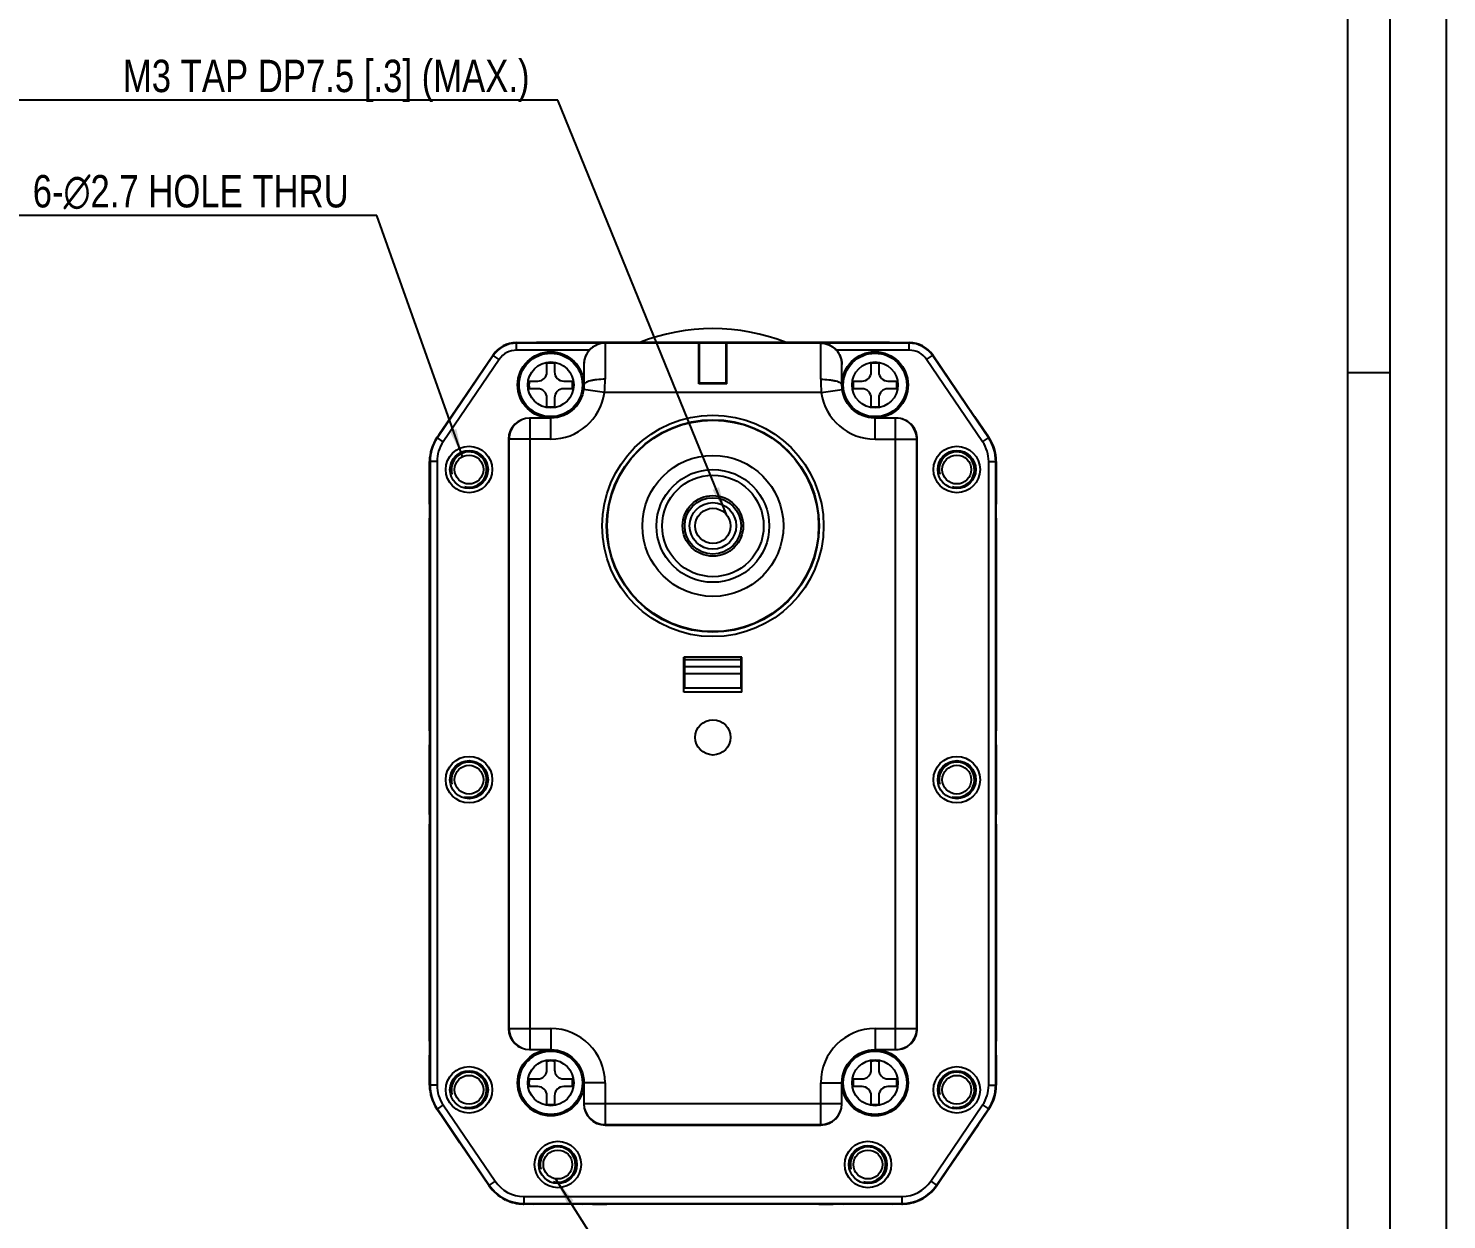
# Model space of a CAD drawing. Header units: millimetres. Extents: x 0 to 297, y 0 to 210.
# Drawn here: x 196.4 to 297, y 43.9 to 128.4 of the extents above; entities that cross this region are included whole.
import ezdxf

# ---------------------------------------------------------------- set-up
doc = ezdxf.new("R2010")
doc.units = ezdxf.units.MM
doc.header["$LTSCALE"] = 16.335
doc.layers.get('0').update_dxf_attribs({"linetype": 'CONTINUOUS'})
for name, color, linetype in [('02___PRT_ALL_AXES', 7, 'CONTINUOUS'), ('3_ALL_AXES', 7, 'CONTINUOUS'), ('7_ALL_FEATURES', 7, 'CONTINUOUS'), ('9_ALL_COMPONENTS', 7, 'CONTINUOUS')]:
    doc.layers.add(name, color=color, linetype=linetype)
doc.styles.get("Standard").update_dxf_attribs({"font": 'txt', "width": 0.8})
doc.dimstyles.get("Standard").update_dxf_attribs({"dimtxt": 2.3, "dimasz": 2, "dimexe": 1, "dimexo": 0.5, "dimtad": 1, "dimdsep": 46, "dimtxsty": 'Standard', "dimblk": '_FILLED', "dimblk1": '_FILLED', "dimblk2": '_FILLED', "dimcen": 0.09, "dimadec": 0, "dimazin": 0, "dimtol": 1, "dimtp": 0.005, "dimtm": 0.005, "dimtfac": 1, "dimtofl": 0, "dimtmove": 0, "dimatfit": 3, "dimldrblk": '_FILLED', "dimfxl": 0, "dimtolj": 1, "dimarcsym": 0})

# ---------------------------------------------------------------- blocks, each defined once
blk = doc.blocks.new('_FILLED')
at = {"color": 0, "linetype": 'ByBlock'}
blk.add_solid([(0, 0), (-1, 0.125), (-1, -0.125)], dxfattribs=at)

msp = doc.modelspace()

# ---------------------------------------------------------------- linework, layer by layer
at = {"color": 7, "linetype": 'Continuous'}
for p, q in [((297, 0), (297, 210)), ((293, 4.5), (293, 203.5)), ((290, 104), (293, 104))]:
    msp.add_line(p, q, dxfattribs=at)
at = {"color": 1, "linetype": 'Continuous'}
msp.add_line((290, 7.5), (290, 200.5), dxfattribs=at)
at = {"color": 2, "linetype": 'Continuous'}
for centre in [(227.6524, 97.121), (262.2524, 97.121), (227.6524, 75.121), (262.2524, 75.121), (227.6524, 53.121), (262.2524, 53.121), (233.9524, 47.821), (255.9524, 47.821)]:
    msp.add_arc(centre, 1.25, 255, 195, dxfattribs=at)
at = {"layer": '02___PRT_ALL_AXES', "color": 7, "linetype": 'Continuous'}
for centre in [(227.6524, 97.121), (262.2524, 97.121), (227.6524, 75.121), (262.2524, 75.121), (262.2524, 53.121), (233.9524, 47.821), (255.9524, 47.821)]:
    msp.add_circle(centre, 1.025, dxfattribs=at)
msp.add_arc((244.9524, 93.121), 14, 68.242343, 111.757657, dxfattribs=at)
at = {"layer": '3_ALL_AXES', "color": 7, "linetype": 'Continuous'}
msp.add_circle((227.6524, 53.121), 1.025, dxfattribs=at)
at = {"layer": '7_ALL_FEATURES', "color": 7, "linetype": 'Continuous'}
for p, q in [((231.011, 106.121), (232.4524, 106.121)), ((257.4524, 106.121), (258.8938, 106.121)), ((226.3838, 100.8731), (229.3571, 105.2456)), ((260.5476, 105.2456), (263.5209, 100.8731)), ((225.3716, 99.3845), (225.5052, 99.581)), ((264.3996, 99.581), (264.5331, 99.3845)), ((224.8524, 94.661), (224.8524, 97.6976)), ((265.0524, 97.6976), (265.0524, 94.661)), ((224.8524, 78.5812), (224.8524, 93.6608)), ((265.0524, 93.661), (265.0524, 78.581)), ((224.8524, 72.661), (224.8524, 77.581)), ((265.0524, 77.581), (265.0524, 72.661)), ((224.8524, 56.581), (224.8524, 71.9707)), ((265.0524, 71.971), (265.0524, 56.581)), ((224.8524, 53.4443), (224.8524, 55.581)), ((265.0524, 55.581), (265.0524, 53.4443)), ((226.1172, 50.661), (225.3716, 51.7574)), ((264.5331, 51.7574), (263.7876, 50.661)), ((229.0595, 46.334), (226.9941, 49.3713)), ((262.9106, 49.3713), (260.8452, 46.334)), ((236.4124, 45.021), (231.5403, 45.021)), ((252.4924, 45.021), (237.4124, 45.021)), ((258.3645, 45.021), (253.4924, 45.021))]:
    msp.add_line(p, q, dxfattribs=at)
for radius in [2.15, 1.65, 1.25]:
    msp.add_circle((244.9524, 93.121), radius, dxfattribs=at)
for centre, radius, start, end in [((231.011, 104.121), 2, 90, 145.784298), ((258.8938, 104.121), 2, 34.215702, 90), ((227.8524, 97.6976), 3, 145.784298, 180), ((225.3972, 98.821), 0.3, 132.828766, 155.413714), ((262.0524, 97.6976), 3, 0, 34.215702), ((264.5076, 98.821), 0.3, 24.586286, 47.171234), ((225.1524, 95.421), 0.3, 180, 198.962518), ((264.7524, 95.421), 0.3, 341.037482, 360), ((225.1524, 76.821), 0.3, 161.037482, 180), ((264.7524, 76.821), 0.3, 0, 18.962518), ((225.1524, 73.421), 0.3, 180, 198.962518), ((264.7524, 73.421), 0.3, 341.037482, 360), ((225.1524, 54.821), 0.3, 161.037482, 180), ((264.7524, 54.821), 0.3, 0, 18.962518), ((227.8524, 53.4443), 3, 180, 214.215702), ((262.0524, 53.4443), 3, 325.784298, 360), ((225.9631, 51.421), 0.3, 214.215702, 233.662956), ((263.9416, 51.421), 0.3, 306.337044, 325.784298), ((231.5403, 48.021), 3, 214.215702, 243.874553), ((258.3645, 48.021), 3, 296.125447, 325.784298), ((231.5403, 48.021), 3, 269.076785, 270), ((232.2524, 45.321), 0.3, 251.037482, 270), ((235.6524, 45.321), 0.3, 270, 288.962518), ((254.2524, 45.321), 0.3, 251.037482, 270), ((257.6524, 45.321), 0.3, 270, 288.962518), ((258.3645, 48.021), 3, 270, 270.923215)]:
    msp.add_arc(centre, radius, start, end, dxfattribs=at)
at = {"layer": '9_ALL_COMPONENTS', "color": 7, "linetype": 'Continuous'}
for p, q in [((231.312, 106.0992), (231.0225, 106.0992)), ((237.3024, 106.086), (231.0294, 106.086)), ((257.4524, 106.121), (232.4524, 106.121)), ((243.9524, 103.2021), (243.9524, 106.0992)), ((245.9524, 106.0992), (243.9524, 106.0992)), ((244.0024, 103.2021), (244.0024, 106.0987)), ((245.9024, 106.0987), (244.0024, 106.0987)), ((245.9024, 103.2021), (245.9024, 106.0987)), ((245.9524, 103.2021), (245.9524, 106.0992)), ((258.8753, 106.086), (252.6024, 106.086)), ((258.8823, 106.0992), (258.5927, 106.0992)), ((229.3756, 105.2107), (225.4065, 99.3737)), ((229.3687, 105.2238), (226.7541, 101.3788)), ((233.1831, 104.0402), (233.1831, 104.6474)), ((233.7216, 104.6474), (233.7216, 104.0402)), ((243.9524, 105.421), (244.0024, 105.421)), ((243.9524, 105.0014), (244.0024, 105.0014)), ((245.9024, 105.421), (245.9524, 105.421)), ((245.9024, 105.0014), (245.9524, 105.0014)), ((256.1831, 104.0402), (256.1831, 104.6474)), ((256.7216, 104.6474), (256.7216, 104.0402)), ((264.4982, 99.3737), (260.5291, 105.2107)), ((263.1507, 101.3788), (260.536, 105.2238)), ((235.8024, 104.5816), (235.8024, 103.121)), ((244.0024, 104.5739), (243.9524, 104.5739)), ((244.0024, 104.121), (243.9524, 104.121)), ((245.9524, 104.5739), (245.9024, 104.5739)), ((245.9524, 104.121), (245.9024, 104.121)), ((254.1024, 103.121), (254.1024, 104.5816)), ((231.9259, 103.3902), (232.5331, 103.3902)), ((232.5331, 102.8517), (231.9259, 102.8517)), ((234.3716, 103.3902), (234.9788, 103.3902)), ((234.9788, 102.8517), (234.3716, 102.8517)), ((245.9524, 103.2021), (243.9524, 103.2021)), ((245.9024, 103.2448), (244.0024, 103.2448)), ((254.9259, 103.3902), (255.5331, 103.3902)), ((255.5331, 102.8517), (254.9259, 102.8517)), ((257.3716, 103.3902), (257.9788, 103.3902)), ((257.9788, 102.8517), (257.3716, 102.8517)), ((233.1831, 101.5945), (233.1831, 102.2017)), ((233.7216, 102.2017), (233.7216, 101.5945)), ((256.1831, 101.5945), (256.1831, 102.2017)), ((256.7216, 102.2017), (256.7216, 101.5945)), ((226.3763, 100.8621), (225.5052, 99.581)), ((233.4524, 100.771), (231.9526, 100.771)), ((257.9521, 100.771), (256.4524, 100.771)), ((264.3996, 99.581), (263.5284, 100.8621)), ((225.389, 99.3791), (225.5263, 99.581)), ((225.5052, 99.581), (225.5263, 99.581)), ((230.4524, 99.271), (230.4524, 57.471)), ((259.4524, 57.471), (259.4524, 99.271)), ((264.3996, 99.581), (264.3785, 99.581)), ((264.5157, 99.3791), (264.3785, 99.581)), ((224.8698, 97.6923), (224.8698, 94.661)), ((224.8873, 97.6869), (224.8873, 53.4551)), ((265.0174, 53.4551), (265.0174, 97.6869)), ((265.0349, 94.661), (265.0349, 97.6923)), ((224.8524, 94.661), (224.8524, 93.661)), ((224.8524, 94.661), (224.8698, 94.661)), ((265.0524, 94.661), (265.0349, 94.661)), ((265.0524, 93.661), (265.0524, 94.661)), ((224.8742, 93.0344), (224.8742, 79.2076)), ((265.0305, 79.2076), (265.0305, 93.0344)), ((242.9024, 81.321), (242.9024, 83.821)), ((247.0024, 83.821), (242.9024, 83.821)), ((242.9524, 81.621), (242.9524, 83.821)), ((246.9524, 81.621), (246.9524, 83.821)), ((247.0024, 81.321), (247.0024, 83.821)), ((246.9524, 83.121), (242.9524, 83.121)), ((246.9524, 82.621), (242.9524, 82.621)), ((242.9024, 82.121), (242.9524, 82.121)), ((246.9524, 81.621), (242.9524, 81.621)), ((246.9524, 82.121), (247.0024, 82.121)), ((247.0024, 81.321), (242.9024, 81.321)), ((224.8524, 78.581), (224.8524, 77.581)), ((265.0524, 77.581), (265.0524, 78.581)), ((224.8524, 77.581), (224.8698, 77.581)), ((224.8698, 77.581), (224.8698, 72.661)), ((265.0524, 77.581), (265.0349, 77.581)), ((265.0349, 72.661), (265.0349, 77.581)), ((224.8524, 72.661), (224.8524, 71.971)), ((224.8524, 72.661), (224.8698, 72.661)), ((265.0524, 72.661), (265.0349, 72.661)), ((265.0524, 71.971), (265.0524, 72.661)), ((224.8742, 71.3444), (224.8742, 57.2076)), ((265.0305, 57.2076), (265.0305, 71.3444)), ((224.8524, 56.581), (224.8524, 55.581)), ((265.0524, 55.581), (265.0524, 56.581)), ((224.8524, 55.581), (224.8698, 55.581)), ((224.8698, 55.581), (224.8698, 53.4497)), ((231.9526, 55.971), (233.4524, 55.971)), ((256.4524, 55.971), (257.9521, 55.971)), ((265.0524, 55.581), (265.0349, 55.581)), ((265.0349, 53.4497), (265.0349, 55.581)), ((233.1831, 54.5402), (233.1831, 55.1474)), ((233.7216, 55.1474), (233.7216, 54.5402)), ((256.1831, 54.5402), (256.1831, 55.1474)), ((256.7216, 55.1474), (256.7216, 54.5402)), ((231.9259, 53.8902), (232.5331, 53.8902)), ((232.5331, 53.3517), (231.9259, 53.3517)), ((234.3716, 53.8902), (234.9788, 53.8902)), ((234.9788, 53.3517), (234.3716, 53.3517)), ((235.8024, 53.621), (235.8024, 52.1212)), ((254.1024, 52.1212), (254.1024, 53.621)), ((254.9259, 53.8902), (255.5331, 53.8902)), ((255.5331, 53.3517), (254.9259, 53.3517)), ((257.3716, 53.8902), (257.9788, 53.8902)), ((257.9788, 53.3517), (257.3716, 53.3517)), ((233.1831, 52.0945), (233.1831, 52.7017)), ((233.7216, 52.7017), (233.7216, 52.0945)), ((256.1831, 52.0945), (256.1831, 52.7017)), ((256.7216, 52.7017), (256.7216, 52.0945)), ((225.389, 51.7628), (226.1383, 50.661)), ((225.4065, 51.7682), (229.0884, 46.3537)), ((260.8163, 46.3537), (264.4982, 51.7682)), ((263.7665, 50.661), (264.5157, 51.7628)), ((226.1172, 50.661), (226.9883, 49.3798)), ((226.1172, 50.661), (226.1383, 50.661)), ((237.3024, 50.621), (252.6024, 50.621)), ((262.9164, 49.3798), (263.7876, 50.661)), ((263.7876, 50.661), (263.7665, 50.661)), ((227.3608, 48.8632), (229.0739, 46.3439)), ((260.8308, 46.3439), (262.5439, 48.8632)), ((231.4924, 45.0214), (231.4924, 45.0388)), ((231.5403, 45.0559), (258.3645, 45.0559)), ((231.5403, 45.0384), (236.4124, 45.0384)), ((236.4124, 45.021), (236.4124, 45.0384)), ((236.4124, 45.021), (237.4124, 45.021)), ((238.0389, 45.0428), (251.8658, 45.0428)), ((252.4924, 45.021), (253.4924, 45.021)), ((253.4924, 45.0384), (258.3645, 45.0384)), ((253.4924, 45.021), (253.4924, 45.0384)), ((258.4124, 45.0214), (258.4124, 45.0388))]:
    msp.add_line(p, q, dxfattribs=at)
at = {"layer": '9_ALL_COMPONENTS', "color": 9, "linetype": 'Continuous'}
for p, q in [((231.0294, 105.586), (231.0294, 106.086)), ((232.4524, 106.121), (232.4528, 106.1018)), ((237.3024, 106.086), (237.3024, 103.5255)), ((243.9524, 106.0814), (237.3024, 106.0814)), ((245.9024, 106.0814), (244.0024, 106.0814)), ((252.6024, 106.0814), (245.9524, 106.0814)), ((252.6024, 103.5255), (252.6024, 106.086)), ((257.4519, 106.1018), (257.4524, 106.121)), ((258.8753, 105.586), (258.8753, 106.086)), ((229.7891, 104.9295), (225.82, 99.0926)), ((229.7891, 104.9295), (229.3756, 105.2107)), ((236.1882, 105.586), (231.0294, 105.586)), ((244.0024, 104.8739), (243.9524, 104.8739)), ((245.9524, 104.8739), (245.9024, 104.8739)), ((258.8753, 105.586), (253.7165, 105.586)), ((260.1157, 104.9295), (260.5291, 105.2107)), ((264.0848, 99.0926), (260.1157, 104.9295)), ((237.2644, 102.5816), (235.7792, 102.7917)), ((252.6403, 102.5816), (254.1255, 102.7917)), ((252.6403, 102.5816), (237.2644, 102.5816)), ((226.3997, 100.8623), (226.3763, 100.8621)), ((231.9875, 55.971), (231.9875, 100.771)), ((233.4524, 99.271), (233.4524, 100.771)), ((256.4524, 99.271), (256.4524, 100.771)), ((257.9172, 55.971), (257.9172, 100.771)), ((263.5284, 100.8621), (263.505, 100.8623)), ((225.4065, 99.3737), (225.389, 99.3791)), ((225.82, 99.0926), (225.4065, 99.3737)), ((233.4524, 99.271), (230.4524, 99.271)), ((230.4877, 99.271), (230.4877, 57.471)), ((256.4524, 99.271), (259.4524, 99.271)), ((259.417, 57.471), (259.417, 99.271)), ((264.0848, 99.0926), (264.4982, 99.3737)), ((264.5157, 99.3791), (264.4982, 99.3737)), ((224.8873, 97.6869), (224.8698, 97.6923)), ((225.3873, 97.6869), (224.8873, 97.6869)), ((225.3873, 97.6869), (225.3873, 53.4551)), ((264.5174, 53.4551), (264.5174, 97.6869)), ((264.5174, 97.6869), (265.0174, 97.6869)), ((265.0349, 97.6923), (265.0174, 97.6869)), ((224.8524, 93.661), (224.8715, 93.6608)), ((265.0332, 93.6607), (265.0524, 93.661)), ((246.9524, 83.621), (242.9524, 83.621)), ((224.8715, 78.5812), (224.8524, 78.581)), ((265.0524, 78.581), (265.0332, 78.5812)), ((224.8524, 71.971), (224.8715, 71.9707)), ((265.0332, 71.9707), (265.0524, 71.971)), ((230.4524, 57.471), (233.4524, 57.471)), ((233.4524, 57.471), (233.4524, 55.971)), ((256.4524, 57.471), (259.4524, 57.471)), ((256.4524, 57.471), (256.4524, 55.971)), ((224.8715, 56.5812), (224.8524, 56.581)), ((265.0524, 56.581), (265.0332, 56.5812)), ((224.8698, 53.4497), (224.8873, 53.4551)), ((225.3873, 53.4551), (224.8873, 53.4551)), ((237.3024, 53.621), (235.8024, 53.621)), ((237.3024, 53.621), (237.3024, 50.621)), ((252.6024, 53.621), (254.1024, 53.621)), ((252.6024, 50.621), (252.6024, 53.621)), ((264.5174, 53.4551), (265.0174, 53.4551)), ((265.0174, 53.4551), (265.0349, 53.4497)), ((225.389, 51.7628), (225.4065, 51.7682)), ((225.82, 52.0493), (225.4065, 51.7682)), ((225.82, 52.0493), (229.5018, 46.6348)), ((235.8024, 52.1561), (254.1024, 52.1561)), ((260.4029, 46.6348), (264.0848, 52.0493)), ((264.0848, 52.0493), (264.4982, 51.7682)), ((264.4982, 51.7682), (264.5157, 51.7628)), ((237.3024, 50.6563), (252.6024, 50.6563)), ((226.9883, 49.3798), (227.0064, 49.3797)), ((262.8983, 49.3796), (262.9164, 49.3798)), ((229.5018, 46.6348), (229.0884, 46.3537)), ((260.4029, 46.6348), (260.8163, 46.3537)), ((230.2828, 45.2972), (230.2811, 45.3143)), ((231.5403, 45.5559), (258.3645, 45.5559)), ((231.5403, 45.5559), (231.5403, 45.0559)), ((258.3645, 45.5559), (258.3645, 45.0559)), ((259.6235, 45.3143), (259.6219, 45.2972)), ((231.5403, 45.0384), (231.5403, 45.0388)), ((237.4124, 45.021), (237.4126, 45.0402)), ((252.4921, 45.0402), (252.4924, 45.021)), ((258.3645, 45.0384), (258.3645, 45.0388))]:
    msp.add_line(p, q, dxfattribs=at)
at = {"layer": '9_ALL_COMPONENTS', "color": 7, "linetype": 'Continuous'}
for centre, radius in [((233.4524, 103.121), 2.35), ((233.4524, 103.121), 2.25), ((256.4524, 103.121), 2.35), ((256.4524, 103.121), 2.25), ((244.9524, 93.121), 7.8524), ((244.9524, 93.121), 7.5367), ((244.9524, 93.121), 7.5), ((227.6524, 97.121), 1.65), ((262.2524, 97.121), 1.65), ((227.6524, 97.121), 1.35), ((244.9524, 93.121), 5), ((262.2524, 97.121), 1.35), ((244.9524, 93.121), 4), ((244.9524, 93.121), 3.6), ((244.9524, 93.121), 2), ((244.9524, 78.121), 1.25), ((227.6524, 75.121), 1.65), ((227.6524, 75.121), 1.35), ((262.2524, 75.121), 1.65), ((262.2524, 75.121), 1.35), ((233.4524, 53.621), 2.35), ((233.4524, 53.621), 2.25), ((256.4524, 53.621), 2.35), ((256.4524, 53.621), 2.25), ((227.6524, 53.121), 1.65), ((227.6524, 53.121), 1.35), ((262.2524, 53.121), 1.65), ((262.2524, 53.121), 1.35), ((233.9524, 47.821), 1.65), ((255.9524, 47.821), 1.65), ((233.9524, 47.821), 1.35), ((255.9524, 47.821), 1.35)]:
    msp.add_circle(centre, radius, dxfattribs=at)
at = {"layer": '9_ALL_COMPONENTS', "color": 9, "linetype": 'Continuous'}
for centre in [(233.4524, 103.121), (256.4524, 103.121), (233.4524, 53.621), (256.4524, 53.621)]:
    msp.add_circle(centre, 1.6283, dxfattribs=at)
for centre, radius, start, end in [((231.0294, 104.0861), 2, 90.000506, 145.783792), ((258.8753, 104.0861), 2, 34.216206, 89.999496), ((231.0294, 104.0861), 1.4999, 90.000053, 145.78435), ((258.8753, 104.0861), 1.4999, 34.215649, 89.999947), ((225.5625, 103.5251), 11.7399, 355.390374, 0.002276), ((264.3031, 103.5235), 11.7007, 179.990008, 184.617341), ((233.4524, 103.121), 3.85, 270, 351.946079), ((256.4524, 103.121), 3.85, 188.053921, 270), ((231.9876, 99.2711), 1.4999, 91.334374, 180.004578), ((231.9875, 99.2844), 1.4866, 90.000603, 91.342176), ((257.9172, 99.2845), 1.4865, 88.65779, 89.999396), ((257.9171, 99.2711), 1.4999, 359.995397, 88.66565), ((227.8869, 97.687), 2.9996, 145.782375, 180.001923), ((227.8867, 97.687), 2.4994, 145.780533, 180.003765), ((262.0181, 97.687), 2.4994, 359.996235, 34.219467), ((262.0179, 97.687), 2.9996, 359.998077, 34.217625), ((231.9876, 57.4709), 1.4999, 179.995397, 268.66565), ((233.4524, 53.621), 3.85, 0, 90), ((256.4524, 53.621), 3.85, 90, 180), ((257.9171, 57.4709), 1.4999, 270.004667, 0.004666), ((231.9875, 57.4575), 1.4865, 268.65779, 269.999396), ((227.8869, 53.455), 2.9996, 179.998077, 214.217625), ((227.8867, 53.4549), 2.4994, 179.996235, 214.219467), ((262.0181, 53.4549), 2.4994, 325.780533, 0.003765), ((262.0179, 53.455), 2.9996, 325.782375, 0.001923), ((237.3022, 52.1562), 1.4999, 180.004667, 270.004666), ((252.6025, 52.1562), 1.4999, 269.995397, 358.66565), ((252.6158, 52.1561), 1.4865, 358.65779, 359.999396), ((231.5403, 48.021), 2.4651, 214.215702, 270), ((258.3645, 48.021), 2.4651, 270, 325.784298)]:
    msp.add_arc(centre, radius, start, end, dxfattribs=at)
at = {"layer": '9_ALL_COMPONENTS', "color": 7, "linetype": 'Continuous'}
for centre, radius, start, end in [((230.8909, 534.1559), 428.0569, 270.056359, 270.209064), ((232.4524, 104.121), 2, 90, 97.744867), ((237.3114, 104.5747), 1.5114, 90.341662, 137.996489), ((258.7083, 402.2813), 296.1822, 269.756942, 269.977638), ((257.4524, 104.121), 2, 82.254066, 90), ((233.4524, 103.121), 1.55, 79.996842, 100.003158), ((256.4524, 103.121), 1.55, 79.996842, 100.003158), ((232.5331, 104.0402), 0.65, 270, 360), ((234.3716, 104.0402), 0.65, 180, 270), ((255.5331, 104.0402), 0.65, 270, 360), ((257.3716, 104.0402), 0.65, 180, 270), ((233.4524, 103.121), 1.55, 169.996842, 190.003158), ((232.5331, 102.2017), 0.65, 0, 90), ((234.3716, 102.2017), 0.65, 90, 180), ((233.4524, 103.121), 1.55, 349.996842, 10.003158), ((256.4524, 103.121), 1.55, 169.996842, 190.003158), ((255.5331, 102.2017), 0.65, 0, 90), ((257.3716, 102.2017), 0.65, 90, 180), ((256.4524, 103.121), 1.55, 349.996842, 10.003158), ((233.4524, 103.121), 1.55, 259.996842, 280.003158), ((256.4524, 103.121), 1.55, 259.996842, 280.003158), ((347.0676, 158.5811), 101.5587, 214.280434, 214.633799), ((122.9154, 92.9179), 101.9588, 0.065443, 0.417439), ((366.5832, 79.3223), 101.5527, 180.064739, 180.418114), ((123.5565, 71.2306), 101.3178, 0.06433, 0.418524), ((366.347, 57.3213), 101.3165, 180.064328, 180.418526), ((232.5331, 54.5402), 0.65, 270, 360), ((233.4524, 53.621), 1.55, 79.996842, 100.003158), ((234.3716, 54.5402), 0.65, 180, 270), ((255.5331, 54.5402), 0.65, 270, 360), ((256.4524, 53.621), 1.55, 79.996842, 100.003158), ((257.3716, 54.5402), 0.65, 180, 270), ((233.4524, 53.621), 1.55, 169.996842, 190.003158), ((232.5331, 52.7017), 0.65, 0, 90), ((234.3716, 52.7017), 0.65, 90, 180), ((233.4524, 53.621), 1.55, 349.996842, 10.003158), ((256.4524, 53.621), 1.55, 169.996842, 190.003158), ((255.5331, 52.7017), 0.65, 0, 90), ((257.3716, 52.7017), 0.65, 90, 180), ((256.4524, 53.621), 1.55, 349.996842, 10.003158), ((233.4524, 53.621), 1.55, 259.996842, 280.003158), ((256.4524, 53.621), 1.55, 259.996842, 280.003158), ((143.0769, -8.5909), 102.0036, 34.281205, 34.63306), ((231.5403, 48.021), 2.9825, 214.215702, 231.844858), ((231.5403, 48.021), 2.9651, 214.215702, 270), ((258.3645, 48.021), 2.9651, 270, 325.784298), ((258.3645, 48.021), 2.9825, 308.155199, 325.784298), ((231.5994, 48.0947), 3.077, 231.826719, 244.632751), ((230.4939, 45.7536), 0.5028, 229.578457, 245.17361), ((231.5403, 48.021), 3, 245.218839, 269.085292), ((258.3645, 48.021), 3, 270.914708, 294.781161), ((259.4108, 45.7536), 0.5028, 294.82639, 310.421586), ((258.3156, 48.0781), 3.0577, 295.324561, 308.213929), ((231.5403, 48.021), 2.9825, 269.079939, 270), ((238.1527, -56.2736), 101.3165, 90.064328, 90.418526), ((258.3645, 48.021), 2.9825, 270, 270.920061)]:
    msp.add_arc(centre, radius, start, end, dxfattribs=at)
for centre, major_axis, ratio, start_param, end_param in [((231.0225, 104.0991), (-0.9357, 1.7677), 0.99995126, -0.48678968, 0.48678968), ((232.4524, 104.1209), (0, 2.0001), 0.99996192, 0, 0.13519393), ((257.4524, 104.1209), (0, 2.0001), 0.99996192, -0.13519293, 0), ((258.8822, 104.0991), (0.9357, 1.7677), 0.99995126, -0.48678968, 0.48678968), ((237.3024, 104.5816), (0, 1.5001), 0.99996192, 0.8371592, 1.57079633), ((252.6024, 104.5816), (0, 1.5001), 0.99996192, -1.57079633, -0.8371592), ((226.7898, 100.581), (0.5, 0), 0.99994432, 2.27052474, 2.54444189), ((231.9526, 99.271), (1.5002, 0), 0.9998477, 1.57079633, 3.14159265), ((257.9521, 99.271), (1.5002, 0), 0.9998477, 0, 1.57079633), ((263.1149, 100.581), (0.5, 0), 0.99994432, 0.59715077, 0.87106078), ((227.8699, 97.6922), (2.8674, -0.8826), 0.99995832, 2.84301604, 3.44016926), ((262.0348, 97.6922), (2.8674, 0.8826), 0.99995832, -0.29857661, 0.29857661), ((225.3524, 93.661), (0.5, 0), 0.99996192, -3.14159265, -2.86506697), ((264.5523, 93.661), (0.5, 0), 0.99996192, -0.27652559, 0), ((225.3524, 78.581), (0.5, 0), 0.99996192, 2.8650671, 3.14159265), ((264.5523, 78.581), (0.5, 0), 0.99996192, 0, 0.27652375), ((225.3524, 71.971), (0.5, 0), 0.99996192, -3.14159265, -2.8650698), ((264.5523, 71.971), (0.5, 0), 0.99996192, -0.27652624, 0), ((231.9526, 57.471), (1.5002, 0), 0.9998477, -3.14159265, -1.57079633), ((257.9521, 57.471), (1.5002, 0), 0.9998477, -1.57079633, 0), ((225.3524, 56.581), (0.5, 0), 0.99996192, 2.86506639, 3.14159265), ((264.5523, 56.581), (0.5, 0), 0.99996192, 0, 0.27652196), ((227.8699, 53.4498), (2.8674, 0.8826), 0.99995832, 2.84301604, 3.44016926), ((262.0348, 53.4498), (2.8674, -0.8826), 0.99995832, -0.29857661, 0.29857661), ((237.3024, 52.1212), (0, 1.5002), 0.9998477, 1.57079633, 3.14159265), ((252.6024, 52.1212), (0, 1.5002), 0.9998477, -3.14159265, -1.57079633), ((227.4018, 49.661), (0.5, 0), 0.99994432, -2.54444189, -2.30766824), ((262.5029, 49.661), (0.5, 0), 0.99994432, -0.83392653, -0.59715077), ((237.4124, 45.521), (0, 0.5), 0.99996192, -3.14159265, -2.8650707), ((252.4924, 45.521), (0, 0.5), 0.99996192, -3.41811815, -3.14159265)]:
    msp.add_ellipse(centre, major_axis=major_axis, ratio=ratio, start_param=start_param, end_param=end_param, dxfattribs=at)
at = {"layer": '9_ALL_COMPONENTS', "color": 9, "linetype": 'Continuous'}
for points, knots in [([(237.3024, 106.0814), (237.1072, 106.0814), (236.7128, 106.0034), (236.2143, 105.6695), (235.8804, 105.1711), (235.8024, 104.7766), (235.8024, 104.5815)], [0, 0, 0, 0, 0.25003558, 0.50000623, 0.74997323, 1, 1, 1, 1]), ([(252.6024, 106.0814), (252.7975, 106.0814), (253.1919, 106.0034), (253.6904, 105.6695), (254.0243, 105.1711), (254.1024, 104.7766), (254.1024, 104.5815)], [0, 0, 0, 0, 0.25003557, 0.50000622, 0.74997322, 1, 1, 1, 1]), ([(237.3024, 103.5255), (237.1107, 103.5255), (236.8313, 103.5117), (236.4781, 103.462), (236.2526, 103.4134), (236.0666, 103.3546), (235.9411, 103.2952), (235.8683, 103.2418), (235.8312, 103.2031), (235.8079, 103.1629), (235.8024, 103.1344), (235.8024, 103.121)], [0, 0, 0, 0, 0.35466034, 0.51626246, 0.65983904, 0.78099402, 0.87676281, 0.91508881, 0.94752406, 0.9751855, 1, 1, 1, 1]), ([(252.6024, 103.5255), (252.794, 103.5255), (253.0734, 103.5117), (253.4266, 103.462), (253.6521, 103.4134), (253.8381, 103.3546), (253.9636, 103.2952), (254.0365, 103.2418), (254.0735, 103.2031), (254.0968, 103.1629), (254.1024, 103.1344), (254.1024, 103.121)], [0, 0, 0, 0, 0.35466038, 0.51626251, 0.65983908, 0.78099405, 0.87676283, 0.91508882, 0.94752407, 0.9751855, 1, 1, 1, 1])]:
    msp.add_open_spline(points, degree=3, knots=knots, dxfattribs=at)
at = {"layer": '9_ALL_COMPONENTS', "color": 7, "linetype": 'Continuous'}
for points, knots in [([(253.7165, 105.586), (253.6415, 105.6692), (253.4768, 105.8155), (253.196, 105.9724), (252.9018, 106.0646), (252.7012, 106.0855), (252.6024, 106.086)], [0, 0, 0, 0, 0.26768695, 0.52148578, 0.76372222, 1, 1, 1, 1]), ([(226.7541, 101.3788), (226.7214, 101.3307), (226.6037, 101.1582), (226.4852, 100.9863), (226.3997, 100.8623)], [0, 0, 0, 0, 0.27860293, 1, 1, 1, 1]), ([(265.0305, 93.0344), (265.0305, 93.0926), (265.0308, 93.3013), (265.0322, 93.5101), (265.0332, 93.6607)], [0, 0, 0, 0, 0.2786096, 1, 1, 1, 1]), ([(224.8742, 79.2076), (224.8742, 79.1494), (224.8739, 78.9406), (224.8725, 78.7319), (224.8715, 78.5812)], [0, 0, 0, 0, 0.27860893, 1, 1, 1, 1]), ([(265.0305, 71.3444), (265.0305, 71.4026), (265.0308, 71.6113), (265.0322, 71.8201), (265.0332, 71.9707)], [0, 0, 0, 0, 0.27860201, 1, 1, 1, 1]), ([(224.8742, 57.2076), (224.8742, 57.1494), (224.8739, 56.9406), (224.8725, 56.7319), (224.8715, 56.5812)], [0, 0, 0, 0, 0.27860207, 1, 1, 1, 1]), ([(262.5439, 48.8632), (262.5766, 48.9113), (262.6943, 49.0837), (262.8128, 49.2556), (262.8983, 49.3796)], [0, 0, 0, 0, 0.27860288, 1, 1, 1, 1]), ([(251.8658, 45.0428), (251.9239, 45.0428), (252.1327, 45.0425), (252.3415, 45.0411), (252.4921, 45.0402)], [0, 0, 0, 0, 0.2786026, 1, 1, 1, 1])]:
    msp.add_open_spline(points, degree=3, knots=knots, dxfattribs=at)

# ---------------------------------------------------------------- texts
at = {"color": 2, "linetype": 'Continuous', "char_height": 2.3, "attachment_point": 3, "line_spacing_factor": 0.9}
for s, insert, width in [('M3 TAP DP7.5 [.3] (MAX.)', (231.9483, 126.1922), 44.16), ('6-\\Fgdt;{\\Fgdt;n}\\Ftxt;2.7 HOLE THRU', (219.1208, 118.0138), 30.666667)]:
    msp.add_mtext(s, dxfattribs=dict(at, insert=insert, width=width))

# ---------------------------------------------------------------- leaders
at = {"color": 2, "linetype": 'Continuous', "annotation_type": 0, "has_hookline": 1}
for points, hookline_direction, text_width in [([(245.9099, 93.9245), (233.9483, 123.3172), (231.9483, 123.3172)], 1, 37.4133), ([(227.1871, 98.034), (221.1208, 115.1388), (219.1208, 115.1388)], 1, 27.8629), ([(233.7921, 46.8088), (240.9656, 35.4796), (241.9656, 35.4796)], 0, 27.8629)]:
    msp.add_leader(points, dimstyle='Standard', override={"dimtad": 1}, dxfattribs=dict(at, hookline_direction=hookline_direction, text_width=text_width))

doc.saveas('drawing.dxf')
